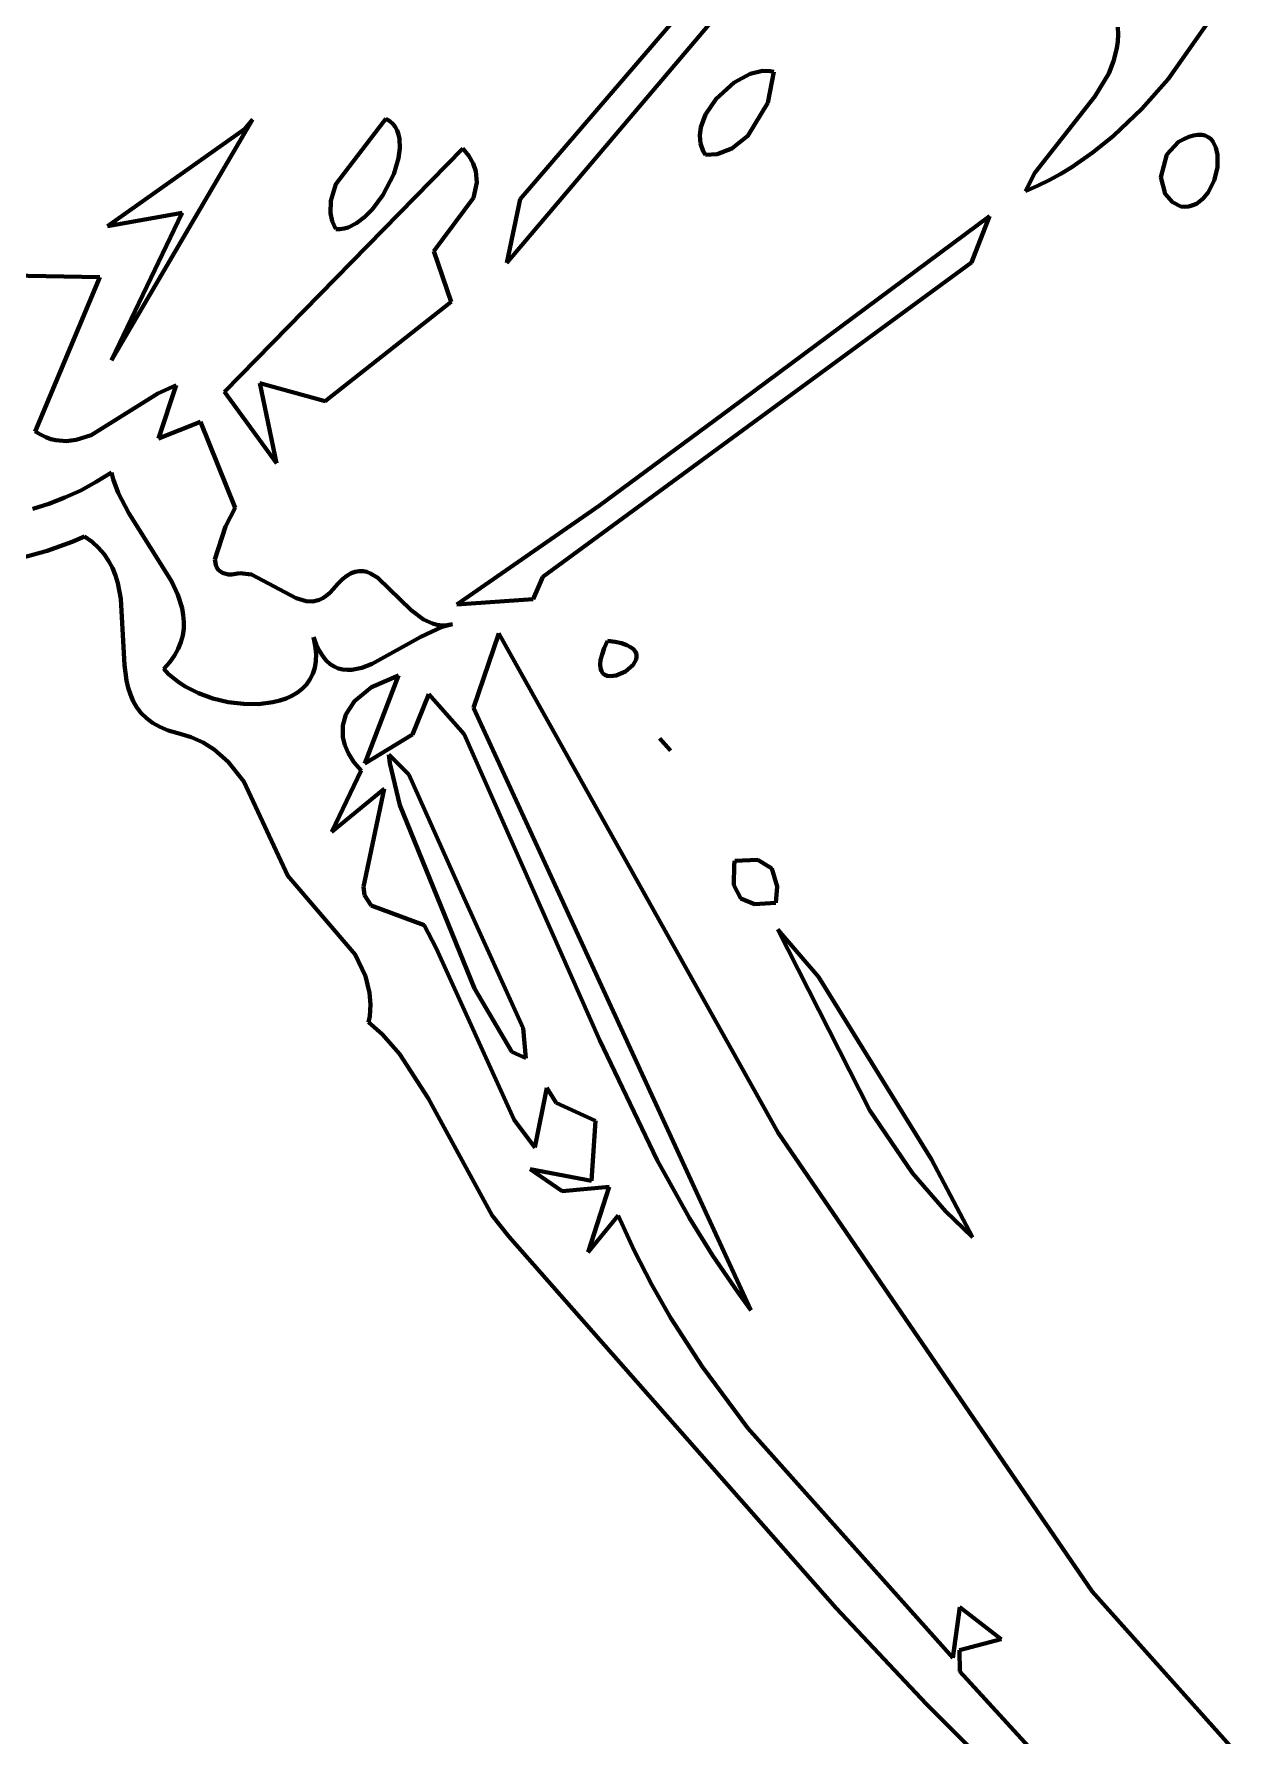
# Model space of a CAD drawing. Header units: millimetres. Extents: x 0 to 10.4, y 0 to 8.2.
# Drawn here: x 5.182 to 5.85, y 1.414 to 2.363 of the extents above; entities that cross this region are included whole.
import ezdxf

# ---------------------------------------------------------------- set-up
doc = ezdxf.new("R2010")
doc.units = ezdxf.units.MM
for name, color, linetype, lineweight in [('color#000000ff', 7, 'CONTINUOUS', 100), ('color#929292ff', 7, 'CONTINUOUS', 100), ('color#ffffffff', 7, 'CONTINUOUS', 100)]:
    doc.layers.add(name, color=color, linetype=linetype, lineweight=lineweight)

msp = doc.modelspace()

# ---------------------------------------------------------------- linework, layer by layer
at = {"layer": 'color#000000ff'}
for p, q in [((5.44568, 2.23587), (5.6402, 2.46512)), ((5.58459, 2.42423), (5.4531, 2.27132)), ((5.81443, 2.33821), (5.87784, 2.42889)), ((5.78659, 2.36313), (5.78638, 2.35923)), ((5.7865, 2.36716), (5.78659, 2.36313)), ((5.78587, 2.35545), (5.78407, 2.34822)), ((5.78638, 2.35923), (5.78587, 2.35545)), ((5.78407, 2.34822), (5.78133, 2.34139)), ((5.57239, 2.33643), (5.56236, 2.32728)), ((5.58142, 2.34121), (5.57239, 2.33643)), ((5.5882, 2.34279), (5.58142, 2.34121)), ((5.59249, 2.34268), (5.5882, 2.34279)), ((5.59113, 2.32497), (5.59453, 2.34225)), ((5.59453, 2.34225), (5.59249, 2.34268)), ((5.78133, 2.34139), (5.77367, 2.3286)), ((5.79973, 2.32172), (5.81443, 2.33821)), ((5.56236, 2.32728), (5.55647, 2.31842)), ((5.57995, 2.30664), (5.59113, 2.32497)), ((5.77367, 2.3286), (5.74004, 2.28598)), ((5.22511, 2.18145), (5.30382, 2.31573)), ((5.30382, 2.31573), (5.29926, 2.31032)), ((5.3782, 2.31604), (5.3768, 2.31442)), ((5.38026, 2.31483), (5.3782, 2.31604)), ((5.55647, 2.31842), (5.5539, 2.31142)), ((5.78392, 2.30661), (5.79973, 2.32172)), ((5.29926, 2.31032), (5.22286, 2.25625)), ((5.3768, 2.31442), (5.35027, 2.27958)), ((5.38199, 2.31334), (5.38026, 2.31483)), ((5.38339, 2.31159), (5.38199, 2.31334)), ((5.38447, 2.30961), (5.38339, 2.31159)), ((5.38526, 2.30741), (5.38447, 2.30961)), ((5.38577, 2.30503), (5.38526, 2.30741)), ((5.5539, 2.31142), (5.55327, 2.30678)), ((5.55327, 2.30678), (5.55365, 2.30227)), ((5.5711, 2.29949), (5.57995, 2.30664)), ((5.77267, 2.29748), (5.78392, 2.30661)), ((5.82604, 2.30608), (5.82315, 2.30484)), ((5.82868, 2.30686), (5.82604, 2.30608)), ((5.83107, 2.30721), (5.82868, 2.30686)), ((5.83321, 2.30715), (5.83107, 2.30721)), ((5.8351, 2.30672), (5.83321, 2.30715)), ((5.83677, 2.30594), (5.8351, 2.30672)), ((5.421, 2.29958), (5.28822, 2.1638)), ((5.38522, 2.29414), (5.38598, 2.29981)), ((5.38598, 2.29981), (5.38577, 2.30503)), ((5.4245, 2.29544), (5.421, 2.29958)), ((5.55365, 2.30227), (5.55516, 2.29801)), ((5.55516, 2.29801), (5.55636, 2.29599)), ((5.56297, 2.29638), (5.5711, 2.29949)), ((5.76078, 2.28922), (5.77267, 2.29748)), ((5.82029, 2.30333), (5.81373, 2.29619)), ((5.82315, 2.30484), (5.82029, 2.30333)), ((5.8382, 2.30486), (5.83677, 2.30594)), ((5.8394, 2.3035), (5.8382, 2.30486)), ((5.84115, 2.30008), (5.8394, 2.3035)), ((5.84206, 2.29593), (5.84115, 2.30008)), ((5.38249, 2.2852), (5.38522, 2.29414)), ((5.42692, 2.29123), (5.4245, 2.29544)), ((5.42835, 2.28697), (5.42692, 2.29123)), ((5.55636, 2.29599), (5.56297, 2.29638)), ((5.75458, 2.28545), (5.76078, 2.28922)), ((5.81373, 2.29619), (5.81047, 2.2835)), ((5.84013, 2.28165), (5.84193, 2.28889)), ((5.84193, 2.28889), (5.84206, 2.29593)), ((5.35027, 2.27958), (5.3474, 2.27039)), ((5.37646, 2.2735), (5.38249, 2.2852)), ((5.42699, 2.27209), (5.42887, 2.28057)), ((5.42887, 2.28057), (5.42835, 2.28697)), ((5.74004, 2.28598), (5.73488, 2.27574)), ((5.73488, 2.27574), (5.74164, 2.2787)), ((5.74164, 2.2787), (5.7482, 2.28194)), ((5.7482, 2.28194), (5.75458, 2.28545)), ((5.81047, 2.2835), (5.8128, 2.27435)), ((5.83679, 2.27507), (5.84013, 2.28165)), ((5.3474, 2.27039), (5.34721, 2.26351)), ((5.37062, 2.26573), (5.37646, 2.2735)), ((5.40492, 2.24226), (5.42699, 2.27209)), ((5.4531, 2.27132), (5.44568, 2.23587)), ((5.8128, 2.27435), (5.81692, 2.26961)), ((5.81692, 2.26961), (5.82146, 2.26722)), ((5.82821, 2.26787), (5.8302, 2.26878)), ((5.8302, 2.26878), (5.83379, 2.27146)), ((5.83379, 2.27146), (5.83679, 2.27507)), ((5.22286, 2.25625), (5.26444, 2.26373)), ((5.26444, 2.26373), (5.22511, 2.18145)), ((5.34721, 2.26351), (5.34823, 2.25898)), ((5.34823, 2.25898), (5.35028, 2.25453)), ((5.36179, 2.25794), (5.36631, 2.26139)), ((5.36631, 2.26139), (5.37062, 2.26573)), ((5.7149, 2.26174), (5.57003, 2.15413)), ((5.70478, 2.23594), (5.7149, 2.26174)), ((5.82146, 2.26722), (5.82383, 2.26705)), ((5.82383, 2.26705), (5.82608, 2.26728)), ((5.82608, 2.26728), (5.82821, 2.26787)), ((5.35028, 2.25453), (5.35255, 2.25452)), ((5.35255, 2.25452), (5.35485, 2.25488)), ((5.35485, 2.25488), (5.35717, 2.25559)), ((5.35717, 2.25559), (5.36179, 2.25794)), ((5.41447, 2.21404), (5.40492, 2.24226)), ((5.21861, 2.22773), (5.04072, 2.23113)), ((5.4657, 2.06067), (5.70478, 2.23594)), ((5.18261, 2.14178), (5.21861, 2.22773)), ((5.34435, 2.15867), (5.41447, 2.21404)), ((5.26118, 2.16765), (5.25092, 2.16299)), ((5.25123, 2.1379), (5.26118, 2.16765)), ((5.28822, 2.1638), (5.31709, 2.12416)), ((5.31709, 2.12416), (5.30785, 2.16868)), ((5.30785, 2.16868), (5.34435, 2.15867)), ((5.25092, 2.16299), (5.21367, 2.13969)), ((5.27467, 2.14707), (5.25123, 2.1379)), ((5.29408, 2.09927), (5.27467, 2.14707)), ((5.57003, 2.15413), (5.49722, 2.1005)), ((5.18551, 2.14), (5.18261, 2.14178)), ((5.18839, 2.13861), (5.18551, 2.14)), ((5.19125, 2.13757), (5.18839, 2.13861)), ((5.19411, 2.13688), (5.19125, 2.13757)), ((5.19977, 2.13641), (5.19411, 2.13688)), ((5.20537, 2.13705), (5.19977, 2.13641)), ((5.21367, 2.13969), (5.20537, 2.13705)), ((5.21659, 2.11363), (5.22514, 2.11898)), ((5.22514, 2.11898), (5.22608, 2.1152)), ((5.1991, 2.10491), (5.20791, 2.10895)), ((5.20791, 2.10895), (5.21659, 2.11363)), ((5.22608, 2.1152), (5.22886, 2.10763)), ((5.22886, 2.10763), (5.23479, 2.09625)), ((5.18116, 2.09861), (5.19019, 2.10148)), ((5.19019, 2.10148), (5.1991, 2.10491)), ((5.28872, 2.08878), (5.29408, 2.09927)), ((5.49722, 2.1005), (5.41776, 2.04535)), ((5.23479, 2.09625), (5.25865, 2.05829)), ((5.28272, 2.07046), (5.28872, 2.08878)), ((5.20323, 2.08022), (5.18927, 2.07519)), ((5.21013, 2.08318), (5.20323, 2.08022)), ((5.21431, 2.08017), (5.21013, 2.08318)), ((5.2179, 2.07689), (5.21431, 2.08017)), ((5.18927, 2.07519), (5.17511, 2.07127)), ((5.22094, 2.07337), (5.2179, 2.07689)), ((5.22348, 2.06962), (5.22094, 2.07337)), ((5.22557, 2.06568), (5.22348, 2.06962)), ((5.28341, 2.06652), (5.28272, 2.07046)), ((5.22724, 2.06155), (5.22557, 2.06568)), ((5.22856, 2.05728), (5.22724, 2.06155)), ((5.28478, 2.06445), (5.28341, 2.06652)), ((5.287, 2.06295), (5.28478, 2.06445)), ((5.29018, 2.06211), (5.287, 2.06295)), ((5.29216, 2.06197), (5.29018, 2.06211)), ((5.29667, 2.06269), (5.29216, 2.06197)), ((5.30311, 2.06197), (5.29667, 2.06269)), ((5.32816, 2.04878), (5.30311, 2.06197)), ((5.35391, 2.0594), (5.35138, 2.0569)), ((5.35635, 2.06132), (5.35391, 2.0594)), ((5.35871, 2.06268), (5.35635, 2.06132)), ((5.36101, 2.06353), (5.35871, 2.06268)), ((5.36324, 2.06392), (5.36101, 2.06353)), ((5.36541, 2.06387), (5.36324, 2.06392)), ((5.36754, 2.06343), (5.36541, 2.06387)), ((5.36963, 2.06265), (5.36754, 2.06343)), ((5.37373, 2.06017), (5.36963, 2.06265)), ((5.39227, 2.04215), (5.37373, 2.06017)), ((5.46033, 2.04818), (5.4657, 2.06067)), ((5.2303, 2.04838), (5.22856, 2.05728)), ((5.25865, 2.05829), (5.2621, 2.05071)), ((5.2621, 2.05071), (5.26447, 2.04316)), ((5.34488, 2.05015), (5.34298, 2.04889)), ((5.34681, 2.05177), (5.34488, 2.05015)), ((5.34876, 2.05376), (5.34681, 2.05177)), ((5.35138, 2.0569), (5.34876, 2.05376)), ((5.23233, 2.01153), (5.2303, 2.04838)), ((5.26447, 2.04316), (5.26516, 2.03938)), ((5.33366, 2.04712), (5.32816, 2.04878)), ((5.33736, 2.04702), (5.33366, 2.04712)), ((5.34109, 2.04797), (5.33736, 2.04702)), ((5.34298, 2.04889), (5.34109, 2.04797)), ((5.39915, 2.03697), (5.39227, 2.04215)), ((5.41776, 2.04535), (5.46033, 2.04818)), ((5.26538, 2.03185), (5.26484, 2.02809)), ((5.26516, 2.03938), (5.26547, 2.03561)), ((5.26547, 2.03561), (5.26538, 2.03185)), ((5.39772, 2.0273), (5.40958, 2.03279)), ((5.40411, 2.03468), (5.39915, 2.03697)), ((5.40672, 2.034), (5.40411, 2.03468)), ((5.40944, 2.03368), (5.40672, 2.034)), ((5.41227, 2.03377), (5.40944, 2.03368)), ((5.40958, 2.03279), (5.41521, 2.0343)), ((5.41521, 2.0343), (5.41227, 2.03377)), ((5.26383, 2.02434), (5.2623, 2.0206)), ((5.26484, 2.02809), (5.26383, 2.02434)), ((5.33879, 2.02227), (5.33778, 2.02709)), ((5.33778, 2.02709), (5.33934, 2.02296)), ((5.33922, 2.01782), (5.33879, 2.02227)), ((5.33934, 2.02296), (5.34106, 2.01943)), ((5.37044, 2.01219), (5.39772, 2.0273)), ((5.44117, 2.02916), (5.42708, 1.98766)), ((5.59702, 1.75063), (5.44117, 2.02916)), ((5.5018, 2.02505), (5.49996, 2.02098)), ((5.50608, 2.02446), (5.5018, 2.02505)), ((5.50962, 2.02366), (5.50608, 2.02446)), ((5.51246, 2.02268), (5.50962, 2.02366)), ((5.51465, 2.02155), (5.51246, 2.02268)), ((5.51625, 2.0203), (5.51465, 2.02155)), ((5.25757, 2.01313), (5.25429, 2.00941)), ((5.26022, 2.01686), (5.25757, 2.01313)), ((5.2623, 2.0206), (5.26022, 2.01686)), ((5.33847, 2.00997), (5.3391, 2.01372)), ((5.3391, 2.01372), (5.33922, 2.01782)), ((5.34106, 2.01943), (5.34291, 2.01647)), ((5.34291, 2.01647), (5.3449, 2.01404)), ((5.3449, 2.01404), (5.34702, 2.01212)), ((5.34702, 2.01212), (5.34925, 2.01066)), ((5.3647, 2.01006), (5.37044, 2.01219)), ((5.49794, 2.01441), (5.49767, 2.01187)), ((5.49767, 2.01187), (5.49781, 2.00979)), ((5.49869, 2.01744), (5.49794, 2.01441)), ((5.49996, 2.02098), (5.49869, 2.01744)), ((5.51604, 2.01173), (5.51766, 2.0146)), ((5.51731, 2.01895), (5.51625, 2.0203)), ((5.51786, 2.01753), (5.51731, 2.01895)), ((5.51766, 2.0146), (5.51796, 2.01607)), ((5.51796, 2.01607), (5.51786, 2.01753)), ((5.23349, 2.00296), (5.23233, 2.01153)), ((5.23443, 1.9989), (5.23349, 2.00296)), ((5.25429, 2.00941), (5.25679, 2.00668)), ((5.25679, 2.00668), (5.25963, 2.00413)), ((5.25963, 2.00413), (5.26276, 2.00176)), ((5.33381, 2.00075), (5.33579, 2.00349)), ((5.33579, 2.00349), (5.33735, 2.00656)), ((5.33735, 2.00656), (5.33847, 2.00997)), ((5.34925, 2.01066), (5.3516, 2.00965)), ((5.3516, 2.00965), (5.35405, 2.00904)), ((5.35405, 2.00904), (5.35659, 2.00881)), ((5.35659, 2.00881), (5.35922, 2.00893)), ((5.35922, 2.00893), (5.3647, 2.01006)), ((5.36635, 1.95659), (5.3851, 2.00566)), ((5.3851, 2.00566), (5.37005, 1.9992)), ((5.49781, 2.00979), (5.49833, 2.00814)), ((5.49833, 2.00814), (5.49917, 2.00688)), ((5.49917, 2.00688), (5.50029, 2.00601)), ((5.50029, 2.00601), (5.50164, 2.00548)), ((5.50164, 2.00548), (5.50317, 2.00526)), ((5.50317, 2.00526), (5.50657, 2.00569)), ((5.50657, 2.00569), (5.5118, 2.00802)), ((5.5118, 2.00802), (5.51604, 2.01173)), ((5.23567, 1.99503), (5.23443, 1.9989)), ((5.23726, 1.99137), (5.23567, 1.99503)), ((5.26276, 2.00176), (5.26616, 1.99958)), ((5.26616, 1.99958), (5.2736, 1.99582)), ((5.2736, 1.99582), (5.2817, 1.99291)), ((5.2817, 1.99291), (5.29018, 1.99089)), ((5.31892, 1.9917), (5.32245, 1.99291)), ((5.32245, 1.99291), (5.32574, 1.99441)), ((5.32574, 1.99441), (5.32876, 1.99621)), ((5.32876, 1.99621), (5.33146, 1.99832)), ((5.33146, 1.99832), (5.33381, 2.00075)), ((5.37005, 1.9992), (5.36068, 1.99147)), ((5.40202, 1.99526), (5.39294, 1.97279)), ((5.42177, 1.97298), (5.40202, 1.99526)), ((5.23924, 1.98794), (5.23726, 1.99137)), ((5.24167, 1.98476), (5.23924, 1.98794)), ((5.24459, 1.98187), (5.24167, 1.98476)), ((5.29018, 1.99089), (5.29876, 1.98983)), ((5.29876, 1.98983), (5.30718, 1.98977)), ((5.30718, 1.98977), (5.31517, 1.99078)), ((5.31517, 1.99078), (5.31892, 1.9917)), ((5.35586, 1.98405), (5.3541, 1.9779)), ((5.36068, 1.99147), (5.35586, 1.98405)), ((5.42708, 1.98766), (5.58176, 1.65182)), ((5.24805, 1.97928), (5.24459, 1.98187)), ((5.25209, 1.97702), (5.24805, 1.97928)), ((5.25677, 1.97511), (5.25209, 1.97702)), ((5.26212, 1.97358), (5.25677, 1.97511)), ((5.3541, 1.9779), (5.35412, 1.97135)), ((5.2696, 1.97133), (5.26212, 1.97358)), ((5.27632, 1.96827), (5.2696, 1.97133)), ((5.28233, 1.96447), (5.27632, 1.96827)), ((5.29019, 1.95756), (5.28233, 1.96447)), ((5.35412, 1.97135), (5.35521, 1.96682)), ((5.35521, 1.96682), (5.35724, 1.96217)), ((5.39294, 1.97279), (5.36635, 1.95659)), ((5.49735, 1.80263), (5.42177, 1.97298)), ((5.53098, 1.97062), (5.53176, 1.96973)), ((5.53681, 1.96395), (5.53098, 1.97062)), ((5.53176, 1.96973), (5.53681, 1.96395)), ((5.29887, 1.94652), (5.29019, 1.95756)), ((5.35724, 1.96217), (5.36024, 1.95744)), ((5.36024, 1.95744), (5.36429, 1.95265)), ((5.37976, 1.96169), (5.39099, 1.95042)), ((5.38043, 1.95684), (5.37976, 1.96169)), ((5.38594, 1.9334), (5.38043, 1.95684)), ((5.32351, 1.89399), (5.29887, 1.94652)), ((5.36429, 1.95265), (5.34792, 1.91863)), ((5.39099, 1.95042), (5.42179, 1.88158)), ((5.34792, 1.91863), (5.3772, 1.94258)), ((5.3772, 1.94258), (5.36557, 1.88794)), ((5.4275, 1.83122), (5.38594, 1.9334)), ((5.57249, 1.90031), (5.57227, 1.88878)), ((5.57285, 1.9023), (5.57249, 1.90031)), ((5.58564, 1.9029), (5.57285, 1.9023)), ((5.59345, 1.89816), (5.58564, 1.9029)), ((5.5963, 1.88805), (5.59345, 1.89816)), ((5.36109, 1.85008), (5.32351, 1.89399)), ((5.57227, 1.88878), (5.57604, 1.88138)), ((5.36557, 1.88794), (5.36619, 1.88318)), ((5.36619, 1.88318), (5.3699, 1.8774)), ((5.42179, 1.88158), (5.45467, 1.80905)), ((5.57604, 1.88138), (5.5838, 1.87813)), ((5.5838, 1.87813), (5.59557, 1.87902)), ((5.59557, 1.87902), (5.5963, 1.88805)), ((5.3699, 1.8774), (5.39959, 1.86645)), ((5.39959, 1.86645), (5.40614, 1.85369)), ((5.59672, 1.86407), (5.64806, 1.76318)), ((5.61952, 1.83762), (5.59672, 1.86407)), ((5.40614, 1.85369), (5.44963, 1.75795)), ((5.36669, 1.83813), (5.36109, 1.85008)), ((5.36906, 1.82878), (5.36669, 1.83813)), ((5.6824, 1.73589), (5.61952, 1.83762)), ((5.36958, 1.82235), (5.36906, 1.82878)), ((5.36914, 1.81579), (5.36958, 1.82235)), ((5.44845, 1.79591), (5.4275, 1.83122)), ((5.36853, 1.81245), (5.36914, 1.81579)), ((5.376, 1.80577), (5.36853, 1.81245)), ((5.38581, 1.79474), (5.376, 1.80577)), ((5.45467, 1.80905), (5.45616, 1.79228)), ((5.40178, 1.77), (5.38581, 1.79474)), ((5.45616, 1.79228), (5.44845, 1.79591)), ((5.52944, 1.7355), (5.49735, 1.80263)), ((5.46119, 1.74249), (5.46794, 1.77582)), ((5.46794, 1.77582), (5.47319, 1.76747)), ((5.43746, 1.70458), (5.40178, 1.77)), ((5.47319, 1.76747), (5.49514, 1.75745)), ((5.44963, 1.75795), (5.46119, 1.74249)), ((5.49514, 1.75745), (5.49286, 1.72397)), ((5.64806, 1.76318), (5.67196, 1.72827)), ((5.77205, 1.49504), (5.59702, 1.75063)), ((5.49286, 1.72397), (5.45863, 1.73053)), ((5.45863, 1.73053), (5.4764, 1.71822)), ((5.54746, 1.70314), (5.52944, 1.7355)), ((5.67196, 1.72827), (5.69023, 1.70703)), ((5.7054, 1.69246), (5.6824, 1.73589)), ((5.4764, 1.71822), (5.50277, 1.72055)), ((5.50277, 1.72055), (5.49094, 1.68417)), ((5.44681, 1.69295), (5.43746, 1.70458)), ((5.49094, 1.68417), (5.50778, 1.70467)), ((5.50778, 1.70467), (5.51668, 1.68505)), ((5.56046, 1.68217), (5.54746, 1.70314)), ((5.69023, 1.70703), (5.7054, 1.69246)), ((5.62924, 1.4857), (5.44681, 1.69295)), ((5.51668, 1.68505), (5.5265, 1.66598)), ((5.5744, 1.66178), (5.56046, 1.68217)), ((5.5265, 1.66598), (5.53716, 1.64743)), ((5.58176, 1.65182), (5.5744, 1.66178)), ((5.53716, 1.64743), (5.55457, 1.62049)), ((5.55457, 1.62049), (5.57998, 1.586)), ((5.57998, 1.586), (5.69445, 1.45804)), ((5.86128, 1.39521), (5.77205, 1.49504)), ((5.67964, 1.43211), (5.62924, 1.4857)), ((5.69445, 1.45804), (5.69832, 1.48628)), ((5.69832, 1.48628), (5.72125, 1.46843)), ((5.72125, 1.46843), (5.69815, 1.46227)), ((5.69815, 1.46227), (5.6982, 1.45031)), ((5.6982, 1.45031), (5.77975, 1.36153)), ((5.70566, 1.40617), (5.67964, 1.43211))]:
    msp.add_line(p, q, dxfattribs=at)
at = {"layer": 'color#929292ff'}
for p, q in [((5.56236, 2.32728), (5.57239, 2.33643)), ((5.57239, 2.33643), (5.58142, 2.34121)), ((5.58142, 2.34121), (5.5882, 2.34279)), ((5.5882, 2.34279), (5.59249, 2.34268)), ((5.59453, 2.34225), (5.59113, 2.32497)), ((5.59249, 2.34268), (5.59453, 2.34225)), ((5.55647, 2.31842), (5.56236, 2.32728)), ((5.59113, 2.32497), (5.57995, 2.30664)), ((5.5539, 2.31142), (5.55647, 2.31842)), ((5.55327, 2.30678), (5.5539, 2.31142)), ((5.55365, 2.30227), (5.55327, 2.30678)), ((5.57995, 2.30664), (5.5711, 2.29949)), ((5.28822, 2.1638), (5.421, 2.29958)), ((5.421, 2.29958), (5.4245, 2.29544)), ((5.55516, 2.29801), (5.55365, 2.30227)), ((5.55636, 2.29599), (5.55516, 2.29801)), ((5.5711, 2.29949), (5.56297, 2.29638)), ((5.4245, 2.29544), (5.42692, 2.29123)), ((5.42692, 2.29123), (5.42835, 2.28697)), ((5.56297, 2.29638), (5.55636, 2.29599)), ((5.42887, 2.28057), (5.42699, 2.27209)), ((5.42835, 2.28697), (5.42887, 2.28057)), ((5.42699, 2.27209), (5.40492, 2.24226)), ((5.40492, 2.24226), (5.41447, 2.21404)), ((5.41447, 2.21404), (5.34435, 2.15867)), ((5.31709, 2.12416), (5.28822, 2.1638)), ((5.34435, 2.15867), (5.30785, 2.16868)), ((5.30785, 2.16868), (5.31709, 2.12416)), ((5.49996, 2.02098), (5.5018, 2.02505)), ((5.5018, 2.02505), (5.50608, 2.02446)), ((5.50608, 2.02446), (5.50962, 2.02366)), ((5.50962, 2.02366), (5.51246, 2.02268)), ((5.51246, 2.02268), (5.51465, 2.02155)), ((5.51465, 2.02155), (5.51625, 2.0203)), ((5.49767, 2.01187), (5.49794, 2.01441)), ((5.49781, 2.00979), (5.49767, 2.01187)), ((5.49794, 2.01441), (5.49869, 2.01744)), ((5.49869, 2.01744), (5.49996, 2.02098)), ((5.51766, 2.0146), (5.51604, 2.01173)), ((5.51625, 2.0203), (5.51731, 2.01895)), ((5.51731, 2.01895), (5.51786, 2.01753)), ((5.51796, 2.01607), (5.51766, 2.0146)), ((5.51786, 2.01753), (5.51796, 2.01607)), ((5.49833, 2.00814), (5.49781, 2.00979)), ((5.49917, 2.00688), (5.49833, 2.00814)), ((5.50029, 2.00601), (5.49917, 2.00688)), ((5.50164, 2.00548), (5.50029, 2.00601)), ((5.50317, 2.00526), (5.50164, 2.00548)), ((5.50657, 2.00569), (5.50317, 2.00526)), ((5.5118, 2.00802), (5.50657, 2.00569)), ((5.51604, 2.01173), (5.5118, 2.00802)), ((5.53098, 1.97062), (5.53681, 1.96395)), ((5.53176, 1.96973), (5.53098, 1.97062)), ((5.53681, 1.96395), (5.53176, 1.96973)), ((5.57227, 1.88878), (5.57249, 1.90031)), ((5.57249, 1.90031), (5.57285, 1.9023)), ((5.57285, 1.9023), (5.58564, 1.9029)), ((5.58564, 1.9029), (5.59345, 1.89816)), ((5.59345, 1.89816), (5.5963, 1.88805)), ((5.57604, 1.88138), (5.57227, 1.88878)), ((5.5838, 1.87813), (5.57604, 1.88138)), ((5.59557, 1.87902), (5.5838, 1.87813)), ((5.5963, 1.88805), (5.59557, 1.87902)), ((5.59672, 1.86407), (5.61952, 1.83762)), ((5.64806, 1.76318), (5.59672, 1.86407)), ((5.61952, 1.83762), (5.6824, 1.73589)), ((5.67196, 1.72827), (5.64806, 1.76318)), ((5.69023, 1.70703), (5.67196, 1.72827)), ((5.6824, 1.73589), (5.7054, 1.69246)), ((5.7054, 1.69246), (5.69023, 1.70703))]:
    msp.add_line(p, q, dxfattribs=at)
at = {"layer": 'color#ffffffff'}
for p, q in [((5.6402, 2.46512), (5.44568, 2.23587)), ((5.4531, 2.27132), (5.58459, 2.42423)), ((5.87784, 2.42889), (5.81443, 2.33821)), ((5.78638, 2.35923), (5.78659, 2.36313)), ((5.78659, 2.36313), (5.7865, 2.36716)), ((5.78407, 2.34822), (5.78587, 2.35545)), ((5.78587, 2.35545), (5.78638, 2.35923)), ((5.78133, 2.34139), (5.78407, 2.34822)), ((5.77367, 2.3286), (5.78133, 2.34139)), ((5.81443, 2.33821), (5.79973, 2.32172)), ((5.74004, 2.28598), (5.77367, 2.3286)), ((5.30382, 2.31573), (5.22511, 2.18145)), ((5.29926, 2.31032), (5.30382, 2.31573)), ((5.3768, 2.31442), (5.3782, 2.31604)), ((5.3782, 2.31604), (5.38026, 2.31483)), ((5.79973, 2.32172), (5.78392, 2.30661)), ((5.22286, 2.25625), (5.29926, 2.31032)), ((5.35027, 2.27958), (5.3768, 2.31442)), ((5.38026, 2.31483), (5.38199, 2.31334)), ((5.38199, 2.31334), (5.38339, 2.31159)), ((5.38339, 2.31159), (5.38447, 2.30961)), ((5.38447, 2.30961), (5.38526, 2.30741)), ((5.38526, 2.30741), (5.38577, 2.30503)), ((5.78392, 2.30661), (5.77267, 2.29748)), ((5.82315, 2.30484), (5.82604, 2.30608)), ((5.82604, 2.30608), (5.82868, 2.30686)), ((5.82868, 2.30686), (5.83107, 2.30721)), ((5.83107, 2.30721), (5.83321, 2.30715)), ((5.83321, 2.30715), (5.8351, 2.30672)), ((5.8351, 2.30672), (5.83677, 2.30594)), ((5.38598, 2.29981), (5.38522, 2.29414)), ((5.38577, 2.30503), (5.38598, 2.29981)), ((5.77267, 2.29748), (5.76078, 2.28922)), ((5.81373, 2.29619), (5.82029, 2.30333)), ((5.82029, 2.30333), (5.82315, 2.30484)), ((5.83677, 2.30594), (5.8382, 2.30486)), ((5.8382, 2.30486), (5.8394, 2.3035)), ((5.8394, 2.3035), (5.84115, 2.30008)), ((5.84115, 2.30008), (5.84206, 2.29593)), ((5.38522, 2.29414), (5.38249, 2.2852)), ((5.76078, 2.28922), (5.75458, 2.28545)), ((5.81047, 2.2835), (5.81373, 2.29619)), ((5.84193, 2.28889), (5.84013, 2.28165)), ((5.84206, 2.29593), (5.84193, 2.28889)), ((5.3474, 2.27039), (5.35027, 2.27958)), ((5.38249, 2.2852), (5.37646, 2.2735)), ((5.73488, 2.27574), (5.74004, 2.28598)), ((5.74164, 2.2787), (5.73488, 2.27574)), ((5.7482, 2.28194), (5.74164, 2.2787)), ((5.75458, 2.28545), (5.7482, 2.28194)), ((5.8128, 2.27435), (5.81047, 2.2835)), ((5.84013, 2.28165), (5.83679, 2.27507)), ((5.34721, 2.26351), (5.3474, 2.27039)), ((5.37646, 2.2735), (5.37062, 2.26573)), ((5.44568, 2.23587), (5.4531, 2.27132)), ((5.81692, 2.26961), (5.8128, 2.27435)), ((5.82146, 2.26722), (5.81692, 2.26961)), ((5.8302, 2.26878), (5.82821, 2.26787)), ((5.83379, 2.27146), (5.8302, 2.26878)), ((5.83679, 2.27507), (5.83379, 2.27146)), ((5.26444, 2.26373), (5.22286, 2.25625)), ((5.22511, 2.18145), (5.26444, 2.26373)), ((5.34823, 2.25898), (5.34721, 2.26351)), ((5.35028, 2.25453), (5.34823, 2.25898)), ((5.36631, 2.26139), (5.36179, 2.25794)), ((5.37062, 2.26573), (5.36631, 2.26139)), ((5.57003, 2.15413), (5.7149, 2.26174)), ((5.7149, 2.26174), (5.70478, 2.23594)), ((5.82383, 2.26705), (5.82146, 2.26722)), ((5.82608, 2.26728), (5.82383, 2.26705)), ((5.82821, 2.26787), (5.82608, 2.26728)), ((5.35255, 2.25452), (5.35028, 2.25453)), ((5.35485, 2.25488), (5.35255, 2.25452)), ((5.35717, 2.25559), (5.35485, 2.25488)), ((5.36179, 2.25794), (5.35717, 2.25559)), ((5.04072, 2.23113), (5.21861, 2.22773)), ((5.70478, 2.23594), (5.4657, 2.06067)), ((5.21861, 2.22773), (5.18261, 2.14178)), ((5.25092, 2.16299), (5.26118, 2.16765)), ((5.26118, 2.16765), (5.25123, 2.1379)), ((5.21367, 2.13969), (5.25092, 2.16299)), ((5.25123, 2.1379), (5.27467, 2.14707)), ((5.27467, 2.14707), (5.29408, 2.09927)), ((5.49722, 2.1005), (5.57003, 2.15413)), ((5.18261, 2.14178), (5.18551, 2.14)), ((5.18551, 2.14), (5.18839, 2.13861)), ((5.18839, 2.13861), (5.19125, 2.13757)), ((5.19125, 2.13757), (5.19411, 2.13688)), ((5.19411, 2.13688), (5.19977, 2.13641)), ((5.19977, 2.13641), (5.20537, 2.13705)), ((5.20537, 2.13705), (5.21367, 2.13969)), ((5.22514, 2.11898), (5.21659, 2.11363)), ((5.22608, 2.1152), (5.22514, 2.11898)), ((5.20791, 2.10895), (5.1991, 2.10491)), ((5.21659, 2.11363), (5.20791, 2.10895)), ((5.22886, 2.10763), (5.22608, 2.1152)), ((5.23479, 2.09625), (5.22886, 2.10763)), ((5.19019, 2.10148), (5.18116, 2.09861)), ((5.1991, 2.10491), (5.19019, 2.10148)), ((5.29408, 2.09927), (5.28872, 2.08878)), ((5.41776, 2.04535), (5.49722, 2.1005)), ((5.25865, 2.05829), (5.23479, 2.09625)), ((5.28872, 2.08878), (5.28272, 2.07046)), ((5.18927, 2.07519), (5.20323, 2.08022)), ((5.20323, 2.08022), (5.21013, 2.08318)), ((5.21013, 2.08318), (5.21431, 2.08017)), ((5.21431, 2.08017), (5.2179, 2.07689)), ((5.17511, 2.07127), (5.18927, 2.07519)), ((5.2179, 2.07689), (5.22094, 2.07337)), ((5.22094, 2.07337), (5.22348, 2.06962)), ((5.22348, 2.06962), (5.22557, 2.06568)), ((5.28272, 2.07046), (5.28341, 2.06652)), ((5.22557, 2.06568), (5.22724, 2.06155)), ((5.22724, 2.06155), (5.22856, 2.05728)), ((5.28341, 2.06652), (5.28478, 2.06445)), ((5.28478, 2.06445), (5.287, 2.06295)), ((5.287, 2.06295), (5.29018, 2.06211)), ((5.29018, 2.06211), (5.29216, 2.06197)), ((5.29216, 2.06197), (5.29667, 2.06269)), ((5.29667, 2.06269), (5.30311, 2.06197)), ((5.30311, 2.06197), (5.32816, 2.04878)), ((5.35138, 2.0569), (5.35391, 2.0594)), ((5.35391, 2.0594), (5.35635, 2.06132)), ((5.35635, 2.06132), (5.35871, 2.06268)), ((5.35871, 2.06268), (5.36101, 2.06353)), ((5.36101, 2.06353), (5.36324, 2.06392)), ((5.36324, 2.06392), (5.36541, 2.06387)), ((5.36541, 2.06387), (5.36754, 2.06343)), ((5.36754, 2.06343), (5.36963, 2.06265)), ((5.36963, 2.06265), (5.37373, 2.06017)), ((5.37373, 2.06017), (5.39227, 2.04215)), ((5.4657, 2.06067), (5.46033, 2.04818)), ((5.22856, 2.05728), (5.2303, 2.04838)), ((5.2621, 2.05071), (5.25865, 2.05829)), ((5.26447, 2.04316), (5.2621, 2.05071)), ((5.34298, 2.04889), (5.34488, 2.05015)), ((5.34488, 2.05015), (5.34681, 2.05177)), ((5.34681, 2.05177), (5.34876, 2.05376)), ((5.34876, 2.05376), (5.35138, 2.0569)), ((5.2303, 2.04838), (5.23233, 2.01153)), ((5.26516, 2.03938), (5.26447, 2.04316)), ((5.32816, 2.04878), (5.33366, 2.04712)), ((5.33366, 2.04712), (5.33736, 2.04702)), ((5.33736, 2.04702), (5.34109, 2.04797)), ((5.34109, 2.04797), (5.34298, 2.04889)), ((5.39227, 2.04215), (5.39915, 2.03697)), ((5.46033, 2.04818), (5.41776, 2.04535)), ((5.26484, 2.02809), (5.26538, 2.03185)), ((5.26547, 2.03561), (5.26516, 2.03938)), ((5.26538, 2.03185), (5.26547, 2.03561)), ((5.40958, 2.03279), (5.39772, 2.0273)), ((5.39915, 2.03697), (5.40411, 2.03468)), ((5.40411, 2.03468), (5.40672, 2.034)), ((5.40672, 2.034), (5.40944, 2.03368)), ((5.40944, 2.03368), (5.41227, 2.03377)), ((5.41521, 2.0343), (5.40958, 2.03279)), ((5.41227, 2.03377), (5.41521, 2.0343)), ((5.2623, 2.0206), (5.26383, 2.02434)), ((5.26383, 2.02434), (5.26484, 2.02809)), ((5.33934, 2.02296), (5.33778, 2.02709)), ((5.33778, 2.02709), (5.33879, 2.02227)), ((5.33879, 2.02227), (5.33922, 2.01782)), ((5.34106, 2.01943), (5.33934, 2.02296)), ((5.39772, 2.0273), (5.37044, 2.01219)), ((5.42708, 1.98766), (5.44117, 2.02916)), ((5.44117, 2.02916), (5.59702, 1.75063)), ((5.25429, 2.00941), (5.25757, 2.01313)), ((5.25757, 2.01313), (5.26022, 2.01686)), ((5.26022, 2.01686), (5.2623, 2.0206)), ((5.3391, 2.01372), (5.33847, 2.00997)), ((5.33922, 2.01782), (5.3391, 2.01372)), ((5.34291, 2.01647), (5.34106, 2.01943)), ((5.3449, 2.01404), (5.34291, 2.01647)), ((5.34702, 2.01212), (5.3449, 2.01404)), ((5.34925, 2.01066), (5.34702, 2.01212)), ((5.37044, 2.01219), (5.3647, 2.01006)), ((5.23233, 2.01153), (5.23349, 2.00296)), ((5.23349, 2.00296), (5.23443, 1.9989)), ((5.25679, 2.00668), (5.25429, 2.00941)), ((5.25963, 2.00413), (5.25679, 2.00668)), ((5.26276, 2.00176), (5.25963, 2.00413)), ((5.33579, 2.00349), (5.33381, 2.00075)), ((5.33735, 2.00656), (5.33579, 2.00349)), ((5.33847, 2.00997), (5.33735, 2.00656)), ((5.3516, 2.00965), (5.34925, 2.01066)), ((5.35405, 2.00904), (5.3516, 2.00965)), ((5.35659, 2.00881), (5.35405, 2.00904)), ((5.35922, 2.00893), (5.35659, 2.00881)), ((5.3647, 2.01006), (5.35922, 2.00893)), ((5.3851, 2.00566), (5.36635, 1.95659)), ((5.37005, 1.9992), (5.3851, 2.00566)), ((5.23443, 1.9989), (5.23567, 1.99503)), ((5.23567, 1.99503), (5.23726, 1.99137)), ((5.26616, 1.99958), (5.26276, 2.00176)), ((5.2736, 1.99582), (5.26616, 1.99958)), ((5.2817, 1.99291), (5.2736, 1.99582)), ((5.29018, 1.99089), (5.2817, 1.99291)), ((5.32245, 1.99291), (5.31892, 1.9917)), ((5.32574, 1.99441), (5.32245, 1.99291)), ((5.32876, 1.99621), (5.32574, 1.99441)), ((5.33146, 1.99832), (5.32876, 1.99621)), ((5.33381, 2.00075), (5.33146, 1.99832)), ((5.36068, 1.99147), (5.37005, 1.9992)), ((5.39294, 1.97279), (5.40202, 1.99526)), ((5.40202, 1.99526), (5.42177, 1.97298)), ((5.23726, 1.99137), (5.23924, 1.98794)), ((5.23924, 1.98794), (5.24167, 1.98476)), ((5.24167, 1.98476), (5.24459, 1.98187)), ((5.29876, 1.98983), (5.29018, 1.99089)), ((5.30718, 1.98977), (5.29876, 1.98983)), ((5.31517, 1.99078), (5.30718, 1.98977)), ((5.31892, 1.9917), (5.31517, 1.99078)), ((5.3541, 1.9779), (5.35586, 1.98405)), ((5.35586, 1.98405), (5.36068, 1.99147)), ((5.58176, 1.65182), (5.42708, 1.98766)), ((5.24459, 1.98187), (5.24805, 1.97928)), ((5.24805, 1.97928), (5.25209, 1.97702)), ((5.25209, 1.97702), (5.25677, 1.97511)), ((5.25677, 1.97511), (5.26212, 1.97358)), ((5.35412, 1.97135), (5.3541, 1.9779)), ((5.26212, 1.97358), (5.2696, 1.97133)), ((5.2696, 1.97133), (5.27632, 1.96827)), ((5.27632, 1.96827), (5.28233, 1.96447)), ((5.28233, 1.96447), (5.29019, 1.95756)), ((5.35521, 1.96682), (5.35412, 1.97135)), ((5.35724, 1.96217), (5.35521, 1.96682)), ((5.36635, 1.95659), (5.39294, 1.97279)), ((5.42177, 1.97298), (5.49735, 1.80263)), ((5.29019, 1.95756), (5.29887, 1.94652)), ((5.36024, 1.95744), (5.35724, 1.96217)), ((5.36429, 1.95265), (5.36024, 1.95744)), ((5.37976, 1.96169), (5.38043, 1.95684)), ((5.39099, 1.95042), (5.37976, 1.96169)), ((5.38043, 1.95684), (5.38594, 1.9334)), ((5.29887, 1.94652), (5.32351, 1.89399)), ((5.34792, 1.91863), (5.36429, 1.95265)), ((5.42179, 1.88158), (5.39099, 1.95042)), ((5.3772, 1.94258), (5.34792, 1.91863)), ((5.36557, 1.88794), (5.3772, 1.94258)), ((5.38594, 1.9334), (5.4275, 1.83122)), ((5.32351, 1.89399), (5.36109, 1.85008)), ((5.36619, 1.88318), (5.36557, 1.88794)), ((5.3699, 1.8774), (5.36619, 1.88318)), ((5.45467, 1.80905), (5.42179, 1.88158)), ((5.39959, 1.86645), (5.3699, 1.8774)), ((5.40614, 1.85369), (5.39959, 1.86645)), ((5.44963, 1.75795), (5.40614, 1.85369)), ((5.36109, 1.85008), (5.36669, 1.83813)), ((5.36669, 1.83813), (5.36906, 1.82878)), ((5.36906, 1.82878), (5.36958, 1.82235)), ((5.36958, 1.82235), (5.36914, 1.81579)), ((5.4275, 1.83122), (5.44845, 1.79591)), ((5.36914, 1.81579), (5.36853, 1.81245)), ((5.36853, 1.81245), (5.376, 1.80577)), ((5.376, 1.80577), (5.38581, 1.79474)), ((5.45616, 1.79228), (5.45467, 1.80905)), ((5.38581, 1.79474), (5.40178, 1.77)), ((5.44845, 1.79591), (5.45616, 1.79228)), ((5.49735, 1.80263), (5.52944, 1.7355)), ((5.46794, 1.77582), (5.46119, 1.74249)), ((5.47319, 1.76747), (5.46794, 1.77582)), ((5.40178, 1.77), (5.43746, 1.70458)), ((5.49514, 1.75745), (5.47319, 1.76747)), ((5.46119, 1.74249), (5.44963, 1.75795)), ((5.49286, 1.72397), (5.49514, 1.75745)), ((5.59702, 1.75063), (5.77205, 1.49504)), ((5.4764, 1.71822), (5.45863, 1.73053)), ((5.45863, 1.73053), (5.49286, 1.72397)), ((5.52944, 1.7355), (5.54746, 1.70314)), ((5.50277, 1.72055), (5.4764, 1.71822)), ((5.49094, 1.68417), (5.50277, 1.72055)), ((5.43746, 1.70458), (5.44681, 1.69295)), ((5.50778, 1.70467), (5.49094, 1.68417)), ((5.51668, 1.68505), (5.50778, 1.70467)), ((5.54746, 1.70314), (5.56046, 1.68217)), ((5.44681, 1.69295), (5.62924, 1.4857)), ((5.5265, 1.66598), (5.51668, 1.68505)), ((5.56046, 1.68217), (5.5744, 1.66178)), ((5.53716, 1.64743), (5.5265, 1.66598)), ((5.5744, 1.66178), (5.58176, 1.65182)), ((5.55457, 1.62049), (5.53716, 1.64743)), ((5.57998, 1.586), (5.55457, 1.62049)), ((5.69445, 1.45804), (5.57998, 1.586)), ((5.77205, 1.49504), (5.86128, 1.39521)), ((5.62924, 1.4857), (5.67964, 1.43211)), ((5.69832, 1.48628), (5.69445, 1.45804)), ((5.72125, 1.46843), (5.69832, 1.48628)), ((5.69815, 1.46227), (5.72125, 1.46843)), ((5.6982, 1.45031), (5.69815, 1.46227)), ((5.77975, 1.36153), (5.6982, 1.45031)), ((5.67964, 1.43211), (5.70566, 1.40617))]:
    msp.add_line(p, q, dxfattribs=at)

doc.saveas('drawing.dxf')
